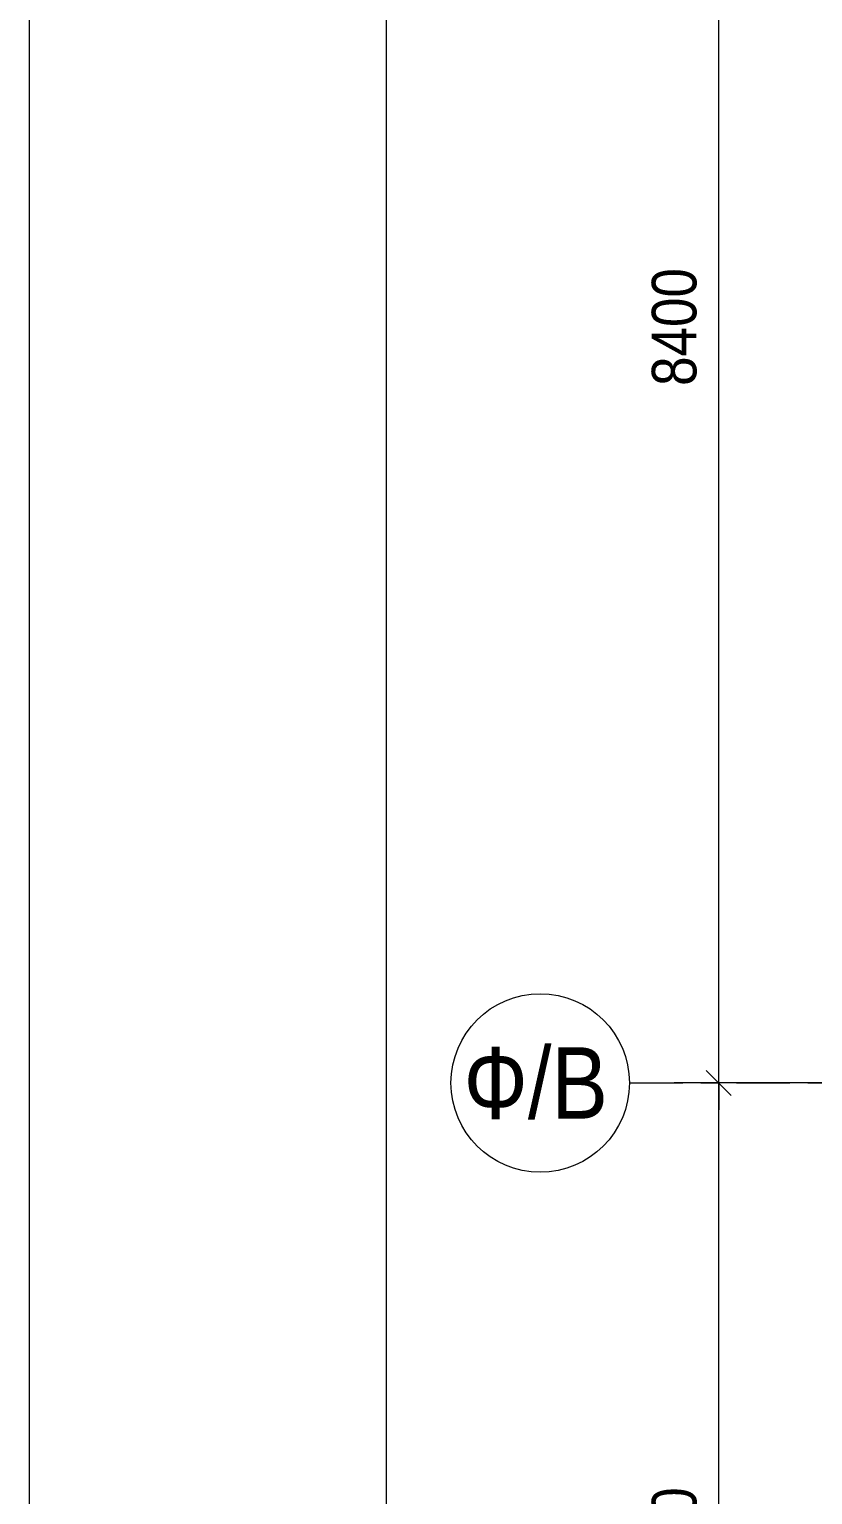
# Model space of a CAD drawing. Header units: millimetres. Extents: x -59 to 782, y -222 to 372.
# Drawn here: x -59.1 to -15.2, y 79.9 to 162.1 of the extents above; entities that cross this region are included whole.
import ezdxf

# ---------------------------------------------------------------- set-up
doc = ezdxf.new("R2010")
doc.units = ezdxf.units.MM
doc.linetypes.add('XKITLINE00', pattern=[0])
doc.linetypes.add('XKITLINE03', pattern=[6, 3, -1, 1, -1])
for name, color, linetype, lineweight in [('DrawingSheet', 5, 'Continuous', 0), ('S-GRID', 1, 'Continuous', 0), ('Z-DIMENSIONS', 1, 'Continuous', 0)]:
    doc.layers.add(name, color=color, linetype=linetype, lineweight=lineweight)
doc.styles.add('GOST type A', font='ARIAL.TTF')

msp = doc.modelspace()

# ---------------------------------------------------------------- linework, layer by layer
at = {"layer": 'DrawingSheet', "linetype": 'XKITLINE00', "lineweight": 0}
for p, q in [((-59.145, 371.671), (-59.145, -222.329)), ((-39.145, 366.671), (-39.145, -217.329))]:
    msp.add_line(p, q, dxfattribs=at)
at = {"layer": 'S-GRID', "linetype": 'XKITLINE03', "lineweight": 0}
msp.add_line((-25.505, 103), (697.078, 103), dxfattribs=at)
at = {"layer": 'S-GRID', "linetype": 'XKITLINE00', "lineweight": 0}
msp.add_circle((-30.505, 103), 5, dxfattribs=at)
at = {"layer": 'Z-DIMENSIONS', "linetype": 'XKITLINE00', "lineweight": 0}
for p, q in [((-20.497, 103), (-20.497, 187)), ((-20.497, 103), (-20.497, 104.5)), ((-21.204, 103.707), (-19.79, 102.293)), ((-21.204, 103.707), (-19.79, 102.293)), ((-2.25, 103), (-22.997, 103)), ((-2.25, 103), (-22.997, 103)), ((-20.497, 103), (-20.497, 101.5)), ((-20.497, 50), (-20.497, 103))]:
    msp.add_line(p, q, dxfattribs=at)
at = {"layer": 'Z-DIMENSIONS'}
msp.add_point((-20.497, 103), dxfattribs=at)
msp.add_point((-20.497, 103), dxfattribs=at)

# ---------------------------------------------------------------- texts
at = {"layer": 'S-GRID', "style": 'GOST type A', "width": 0.85}
msp.add_text('Ф/В', height=4, dxfattribs=at).set_placement((-34.804, 101))
at = {"layer": 'Z-DIMENSIONS', "style": 'GOST type A', "width": 0.85}
for s, p in [('8400', (-21.747, 142.07)), ('5300', (-21.747, 73.73))]:
    msp.add_text(s, height=2.5, rotation=90.00021, dxfattribs=at).set_placement(p)

doc.saveas('drawing.dxf')
